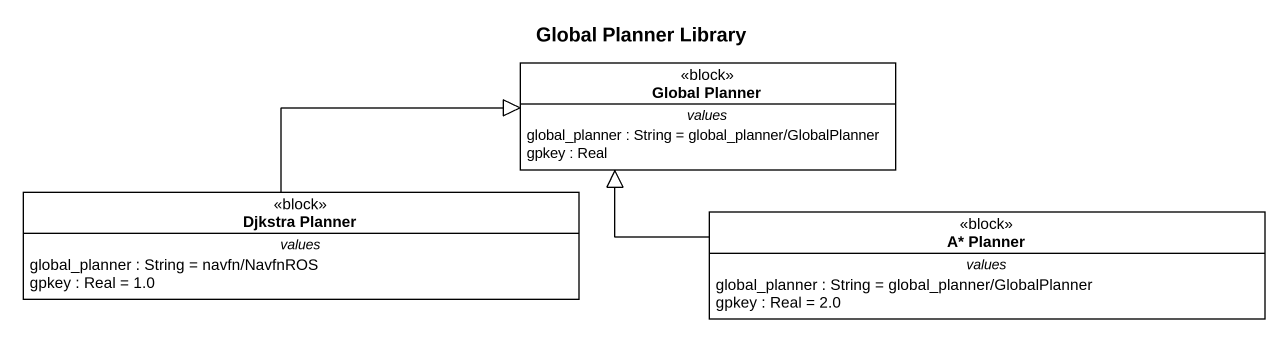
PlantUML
@startuml
title Global Planner Library
hide circle
hide empty members
class "Global Planner" as Global_Planner <<block>> {
  -- values --
  global_planner : String = global_planner/GlobalPlanner
  gpkey : Real
}
class "Djkstra Planner" as Djkstra_Planner <<block>> {
  -- values --
  global_planner : String = navfn/NavfnROS
  gpkey : Real = 1.0
}
class "A* Planner" as A_Planner <<block>> {
  -- values --
  global_planner : String = global_planner/GlobalPlanner
  gpkey : Real = 2.0
}
Djkstra_Planner -right-|> Global_Planner
A_Planner -left-|> Global_Planner
@enduml
